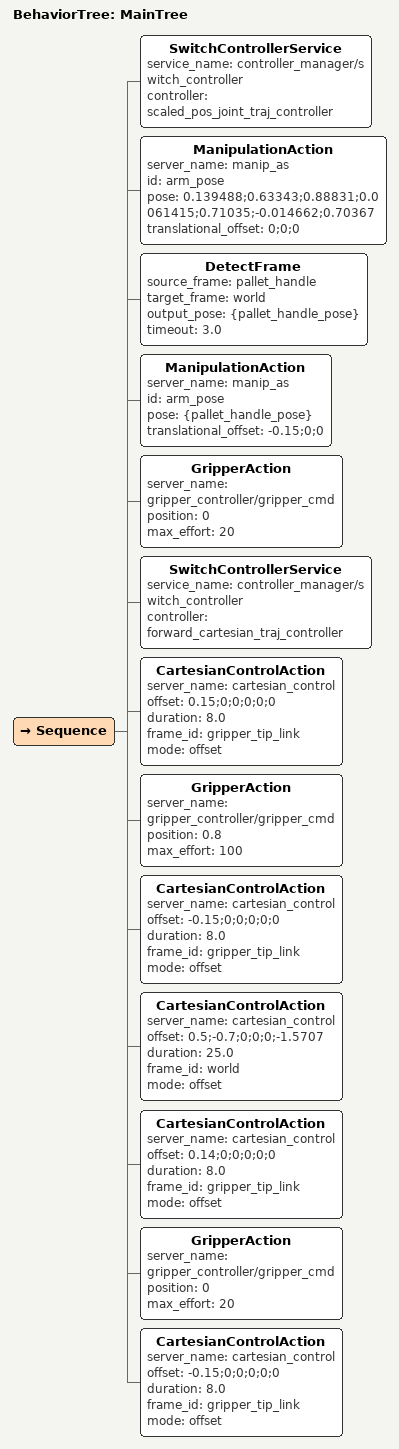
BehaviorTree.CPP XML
<root main_tree_to_execute="MainTree">

    <BehaviorTree ID="MainTree">
        <Sequence>

            <SwitchControllerService
                service_name="controller_manager/switch_controller"
                controller="scaled_pos_joint_traj_controller"
            />

            <ManipulationAction
                server_name="manip_as"
                id="arm_pose"
                pose="0.139488;0.63343;0.88831;0.0061415;0.71035;-0.014662;0.70367"
                translational_offset="0;0;0"
            />

            <DetectFrame
                source_frame="pallet_handle"
                target_frame="world"
                output_pose="{pallet_handle_pose}"
                timeout="3.0"
            />

            <ManipulationAction
                server_name="manip_as"
                id="arm_pose"
                pose="{pallet_handle_pose}"
                translational_offset="-0.15;0;0"
            />

            <GripperAction
                server_name="gripper_controller/gripper_cmd"
                position="0"
                max_effort="20"
            />

            <SwitchControllerService
                service_name="controller_manager/switch_controller"
                controller="forward_cartesian_traj_controller"
            />

            <CartesianControlAction
                server_name="cartesian_control"
                offset="0.15;0;0;0;0;0"
                duration="8.0"
                frame_id="gripper_tip_link"
                mode="offset"
            />

            <GripperAction
                server_name="gripper_controller/gripper_cmd"
                position="0.8"
                max_effort="100"
            />

            <CartesianControlAction
                server_name="cartesian_control"
                offset="-0.15;0;0;0;0;0"
                duration="8.0"
                frame_id="gripper_tip_link"
                mode="offset"
            />

            <CartesianControlAction
                server_name="cartesian_control"
                offset="0.5;-0.7;0;0;0;-1.5707"
                duration="25.0"
                frame_id="world"
                mode="offset"
            />

            <CartesianControlAction
                server_name="cartesian_control"
                offset="0.14;0;0;0;0;0"
                duration="8.0"
                frame_id="gripper_tip_link"
                mode="offset"
            />

            <GripperAction
                server_name="gripper_controller/gripper_cmd"
                position="0"
                max_effort="20"
            />

            <CartesianControlAction
                server_name="cartesian_control"
                offset="-0.15;0;0;0;0;0"
                duration="8.0"
                frame_id="gripper_tip_link"
                mode="offset"
            />

        </Sequence>

    </BehaviorTree>

</root>
